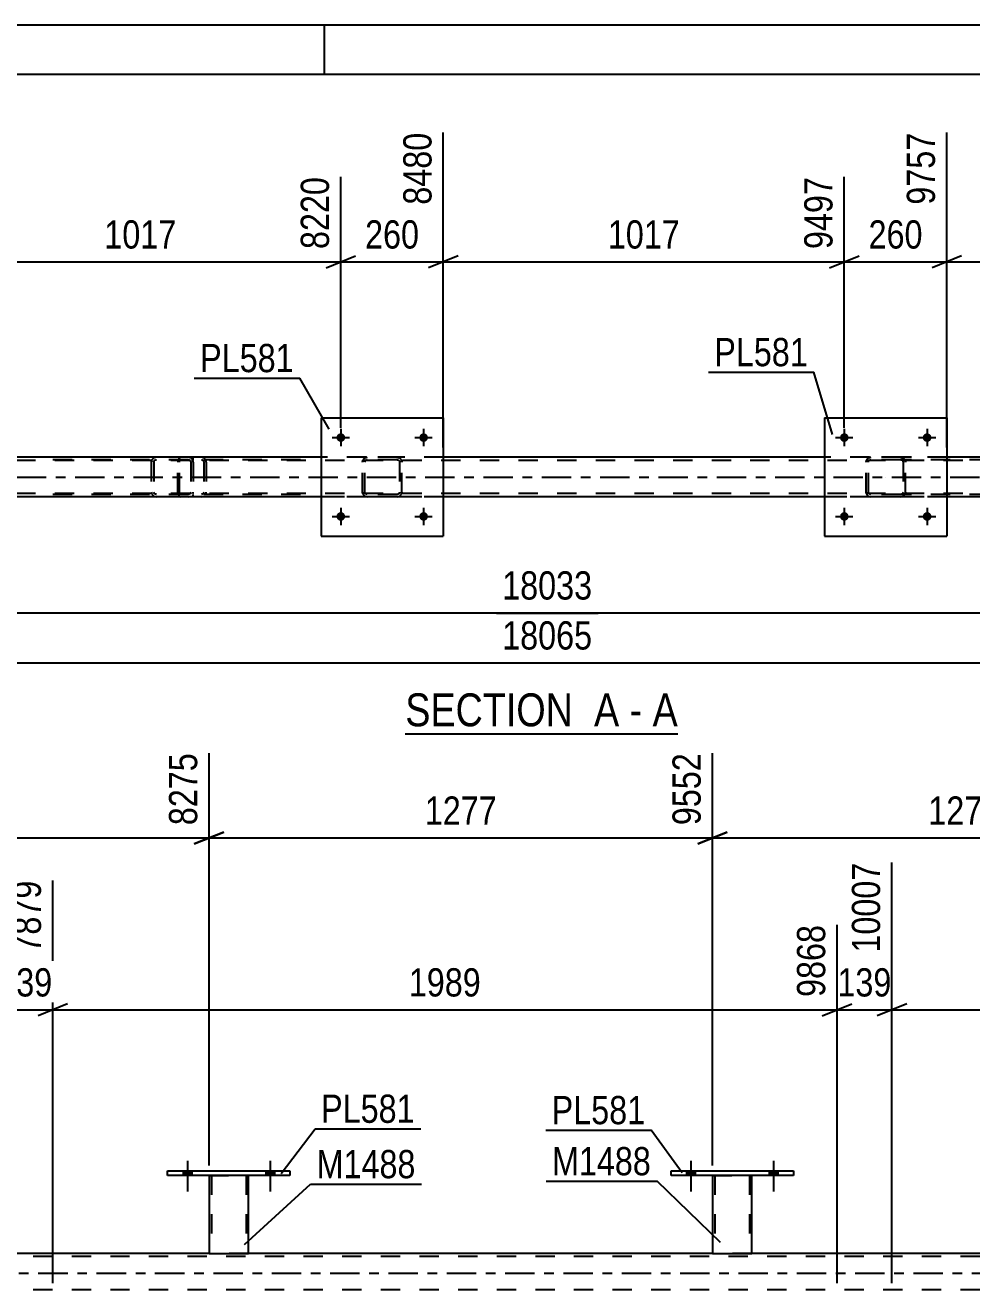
# Model space of a CAD drawing. Header units: millimetres. Extents: x 0 to 841, y 0 to 594.
# Drawn here: x 390.6 to 486.7, y 465.7 to 594 of the extents above; entities that cross this region are included whole.
import ezdxf

# ---------------------------------------------------------------- set-up
doc = ezdxf.new("R2010")
doc.units = ezdxf.units.MM
doc.linetypes.add('DXK_LINE_DOT2', pattern=[3.9198, 1.9599, -1.9599])
doc.linetypes.add('DXK_LINE_DOT3', pattern=[5.9187, 2.979, -0.9799, 0.9799, -0.9799])
doc.styles.add('Arial Narrow', font='ARIALN.TTF', dxfattribs={"height": 0.2})

# ---------------------------------------------------------------- blocks, each defined once
blk = doc.blocks.new('Unknown-814521622-1135')
at = {"color": 5, "linetype": 'Continuous'}
for p, q in [((841, 594), (0, 594)), ((421, 589), (421, 594)), ((836, 589), (5, 589))]:
    blk.add_line(p, q, dxfattribs=at)
blk = doc.blocks.new('Unknown-814521622-11 - 4986')
at = {"color": 6, "linetype": 'Continuous'}
blk.add_line((429.19, 522.13), (456.83, 522.13), dxfattribs=at)
at = {"color": 0, "linetype": 'Continuous'}
for points in [[(447.29, 522.88), (447.29, 526.38), (429.19, 526.38), (429.19, 522.88)], [(450.9, 522.88), (450.9, 526.38), (448.34, 526.38), (448.34, 522.88)], [(453.23, 522.88), (453.23, 526.38), (451.95, 526.38), (451.95, 522.88)], [(456.83, 522.88), (456.83, 526.38), (454.28, 526.38), (454.28, 522.88)]]:
    blk.add_wipeout(points, dxfattribs=at)
at = {"color": 7, "linetype": 'Continuous', "style": 'Arial Narrow'}
for s, p in [('SECTION ', (429.19, 522.88)), ('A', (448.34, 522.88)), ('A', (454.28, 522.88)), ('-', (451.95, 522.88))]:
    blk.add_text(s, height=3.34, dxfattribs=at).set_placement(p)
blk = doc.blocks.new('Part-814521622-5059 - 4986')
at = {"color": 7, "linetype": 'DXK_LINE_DOT2'}
for p, q in [((406.15, 549.87), (406.13, 549.69)), ((406.13, 546.65), (406.13, 549.69)), ((406.21, 550.03), (406.15, 549.87)), ((406.3, 550.13), (406.21, 550.03)), ((406.27, 549.69), (406.28, 549.78)), ((406.27, 546.65), (406.27, 549.69)), ((406.28, 549.78), (406.31, 549.86)), ((406.4, 550.17), (406.3, 550.13)), ((406.31, 549.86), (406.35, 549.91)), ((406.35, 549.91), (406.4, 549.93)), ((418.56, 550.17), (406.4, 550.17)), ((418.56, 549.93), (406.4, 549.93)), ((407.68, 549.93), (407.68, 550.17)), ((408.69, 550.13), (408.5, 550.17)), ((408.5, 549.93), (408.59, 549.91)), ((408.59, 549.91), (408.67, 549.86)), ((408.67, 549.86), (408.73, 549.78)), ((408.73, 549.78), (408.75, 549.69)), ((408.75, 549.69), (408.75, 546.65)), ((408.98, 549.77), (408.96, 549.87)), ((409, 549.69), (408.98, 549.77)), ((409, 549.69), (409, 546.65)), ((406.13, 546.65), (406.15, 546.46)), ((406.28, 546.55), (406.27, 546.65)), ((406.31, 546.48), (406.28, 546.55)), ((406.35, 546.42), (406.31, 546.48)), ((408.67, 546.48), (408.59, 546.42)), ((408.73, 546.55), (408.67, 546.48)), ((408.75, 546.65), (408.73, 546.55)), ((408.96, 546.46), (408.98, 546.56)), ((408.98, 546.56), (409, 546.65)), ((406.15, 546.46), (406.21, 546.31)), ((406.21, 546.31), (406.3, 546.2)), ((406.3, 546.2), (406.4, 546.17)), ((406.4, 546.41), (406.35, 546.42)), ((418.56, 546.41), (406.4, 546.41)), ((418.56, 546.17), (406.4, 546.17)), ((407.68, 546.17), (407.68, 546.41)), ((408.59, 546.42), (408.5, 546.41)), ((408.5, 546.17), (408.69, 546.2))]:
    blk.add_line(p, q, dxfattribs=at)
blk.add_arc((408.51, 549.67), 0.492, 23.8494, 68.8059, dxfattribs=at)
blk = doc.blocks.new('Part-814521622-5015 - 4986')
at = {"color": 7, "linetype": 'DXK_LINE_DOT2'}
for p, q in [((756.22, 549.85), (93.84, 549.85)), ((433.05, 550.17), (420.65, 550.17)), ((484.13, 550.17), (471.73, 550.17)), ((756.22, 546.49), (93.84, 546.49)), ((756.22, 546.17), (114.17, 546.17)), ((433.05, 546.17), (420.65, 546.17)), ((484.13, 546.17), (471.73, 546.17))]:
    blk.add_line(p, q, dxfattribs=at)
at = {"color": 2, "linetype": 'Continuous'}
for p, q in [((420.65, 550.17), (381.97, 550.17)), ((471.73, 550.17), (433.05, 550.17)), ((522.81, 550.17), (484.13, 550.17)), ((420.65, 546.17), (381.97, 546.17)), ((471.73, 546.17), (433.05, 546.17)), ((522.81, 546.17), (484.13, 546.17))]:
    blk.add_line(p, q, dxfattribs=at)
at = {"color": 7, "linetype": 'DXK_LINE_DOT3'}
blk.add_line((93.84, 548.17), (756.22, 548.17), dxfattribs=at)
blk = doc.blocks.new('Part-814521622-5098 - 4986')
at = {"color": 7, "linetype": 'DXK_LINE_DOT2'}
for p, q in [((492.3, 550.17), (477.32, 550.17)), ((492.3, 549.93), (477.32, 549.93)), ((488.58, 549.77), (488.56, 549.69)), ((488.56, 549.69), (488.56, 546.65)), ((488.6, 549.87), (488.58, 549.77)), ((488.81, 549.69), (488.83, 549.78)), ((488.81, 549.69), (488.81, 546.65)), ((488.83, 549.78), (488.89, 549.86)), ((489.07, 550.17), (488.87, 550.13)), ((488.89, 549.86), (488.97, 549.91)), ((488.97, 549.91), (489.07, 549.93)), ((492.5, 550.13), (492.3, 550.17)), ((492.3, 549.93), (492.4, 549.91)), ((492.4, 549.91), (492.49, 549.86)), ((492.49, 549.86), (492.54, 549.78)), ((492.54, 549.78), (492.56, 549.69)), ((492.56, 549.69), (492.56, 546.65)), ((492.8, 549.77), (492.78, 549.87)), ((492.82, 549.69), (492.8, 549.77)), ((492.82, 549.69), (492.82, 546.65)), ((488.56, 546.65), (488.58, 546.56)), ((488.58, 546.56), (488.6, 546.46)), ((488.83, 546.55), (488.81, 546.65)), ((488.89, 546.48), (488.83, 546.55)), ((488.97, 546.42), (488.89, 546.48)), ((492.49, 546.48), (492.4, 546.42)), ((492.54, 546.55), (492.49, 546.48)), ((492.56, 546.65), (492.54, 546.55)), ((492.78, 546.46), (492.8, 546.56)), ((492.8, 546.56), (492.82, 546.65)), ((492.3, 546.41), (477.32, 546.41)), ((492.3, 546.17), (477.32, 546.17)), ((488.87, 546.2), (489.07, 546.17)), ((489.07, 546.41), (488.97, 546.42)), ((492.4, 546.42), (492.3, 546.41)), ((492.3, 546.17), (492.5, 546.2))]:
    blk.add_line(p, q, dxfattribs=at)
for centre, start, end in [((489.05, 549.67), 110.7583, 155.68), ((492.32, 549.67), 24.32, 69.2417), ((489.05, 546.67), 204.32, 249.2417)]:
    blk.add_arc(centre, 0.496, start, end, dxfattribs=at)
blk = doc.blocks.new('Part-814521622-5099 - 4986')
at = {"color": 7, "linetype": 'DXK_LINE_DOT2'}
for p, q in [((407.17, 550.17), (392.18, 550.17)), ((407.17, 549.93), (392.18, 549.93)), ((403.44, 549.77), (403.42, 549.69)), ((403.42, 549.69), (403.42, 546.65)), ((403.46, 549.87), (403.44, 549.77)), ((403.68, 549.69), (403.7, 549.78)), ((403.68, 549.69), (403.68, 546.65)), ((403.7, 549.78), (403.75, 549.86)), ((403.94, 550.17), (403.74, 550.13)), ((403.75, 549.86), (403.84, 549.91)), ((403.84, 549.91), (403.94, 549.93)), ((407.37, 550.13), (407.17, 550.17)), ((407.17, 549.93), (407.27, 549.91)), ((407.27, 549.91), (407.35, 549.86)), ((407.35, 549.86), (407.41, 549.78)), ((407.41, 549.78), (407.43, 549.69)), ((407.43, 549.69), (407.43, 546.65)), ((407.66, 549.77), (407.64, 549.87)), ((407.68, 549.69), (407.66, 549.77)), ((407.68, 549.69), (407.68, 546.65)), ((403.42, 546.65), (403.44, 546.56)), ((403.44, 546.56), (403.46, 546.46)), ((403.7, 546.55), (403.68, 546.65)), ((403.75, 546.48), (403.7, 546.55)), ((403.84, 546.42), (403.75, 546.48)), ((407.35, 546.48), (407.27, 546.42)), ((407.41, 546.55), (407.35, 546.48)), ((407.43, 546.65), (407.41, 546.55)), ((407.64, 546.46), (407.66, 546.56)), ((407.66, 546.56), (407.68, 546.65)), ((407.17, 546.41), (392.18, 546.41)), ((407.17, 546.17), (392.18, 546.17)), ((403.74, 546.2), (403.94, 546.17)), ((403.94, 546.41), (403.84, 546.42)), ((407.27, 546.42), (407.17, 546.41)), ((407.17, 546.17), (407.37, 546.2))]:
    blk.add_line(p, q, dxfattribs=at)
for centre, start, end in [((403.92, 549.67), 110.7583, 155.68), ((407.19, 549.67), 24.32, 69.2417), ((403.92, 546.67), 204.32, 249.2417)]:
    blk.add_arc(centre, 0.496, start, end, dxfattribs=at)
blk = doc.blocks.new('Part-814521622-5177 - 4986')
at = {"color": 2, "linetype": 'Continuous'}
for p, q in [((471.73, 554.17), (471.73, 542.17)), ((471.73, 554.17), (484.13, 554.17)), ((484.13, 554.17), (484.13, 542.17)), ((471.73, 542.17), (484.13, 542.17))]:
    blk.add_line(p, q, dxfattribs=at)
blk = doc.blocks.new('Part-814521622-5178 - 4986')
at = {"color": 7, "linetype": 'DXK_LINE_DOT2'}
for p, q in [((475.93, 549.69), (475.97, 549.87)), ((475.97, 549.87), (475.93, 549.69)), ((475.93, 546.65), (475.93, 549.69)), ((476.17, 549.69), (476.19, 549.78)), ((476.17, 546.65), (476.17, 549.69)), ((476.19, 549.78), (476.24, 549.86)), ((476.23, 550.13), (476.41, 550.17)), ((476.41, 550.17), (476.23, 550.13)), ((476.24, 549.86), (476.32, 549.91)), ((476.32, 549.91), (476.41, 549.93)), ((479.45, 550.17), (476.41, 550.17)), ((479.45, 549.93), (476.41, 549.93)), ((479.45, 550.17), (479.64, 550.13)), ((479.64, 550.13), (479.45, 550.17)), ((479.45, 549.93), (479.55, 549.91)), ((479.55, 549.91), (479.62, 549.86)), ((479.62, 549.86), (479.68, 549.78)), ((479.68, 549.78), (479.69, 549.69)), ((479.69, 549.69), (479.69, 546.65)), ((479.9, 549.87), (479.93, 549.69)), ((479.93, 549.69), (479.9, 549.87)), ((479.93, 546.65), (479.93, 549.69)), ((475.97, 546.46), (475.93, 546.65)), ((475.93, 546.65), (475.97, 546.46)), ((476.19, 546.55), (476.17, 546.65)), ((476.24, 546.48), (476.19, 546.55)), ((476.32, 546.42), (476.24, 546.48)), ((479.62, 546.48), (479.55, 546.42)), ((479.68, 546.55), (479.62, 546.48)), ((479.69, 546.65), (479.68, 546.55)), ((479.93, 546.65), (479.9, 546.46)), ((479.9, 546.46), (479.93, 546.65)), ((476.41, 546.17), (476.23, 546.2)), ((476.23, 546.2), (476.41, 546.17)), ((476.41, 546.41), (476.32, 546.42)), ((479.45, 546.41), (476.41, 546.41)), ((479.45, 546.17), (476.41, 546.17)), ((479.55, 546.42), (479.45, 546.41)), ((479.64, 546.2), (479.45, 546.17)), ((479.45, 546.17), (479.64, 546.2))]:
    blk.add_line(p, q, dxfattribs=at)
at = {"color": 7, "linetype": 'DXK_LINE_DOT3'}
blk.add_line((477.93, 548.17), (477.93, 548.17), dxfattribs=at)
at = {"color": 7, "linetype": 'DXK_LINE_DOT2'}
for centre, start, end in [((476.41, 549.69), 112.5, 157.5), ((476.41, 549.69), 112.5, 157.5), ((479.45, 549.69), 22.5, 67.5), ((479.45, 549.69), 22.5, 67.5), ((476.41, 546.65), 202.5, 247.5), ((476.41, 546.65), 202.5, 247.5), ((479.45, 546.65), 292.5, 337.5), ((479.45, 546.65), 292.5, 337.5)]:
    blk.add_arc(centre, 0.48, start, end, dxfattribs=at)
blk = doc.blocks.new('Part-814521622-5183 - 4986')
at = {"color": 2, "linetype": 'Continuous'}
for p, q in [((420.65, 554.17), (420.65, 542.17)), ((420.65, 554.17), (433.05, 554.17)), ((433.05, 554.17), (433.05, 542.17)), ((420.65, 542.17), (433.05, 542.17))]:
    blk.add_line(p, q, dxfattribs=at)
blk = doc.blocks.new('Part-814521622-5184 - 4986')
at = {"color": 7, "linetype": 'DXK_LINE_DOT2'}
for p, q in [((424.85, 549.69), (424.89, 549.87)), ((424.89, 549.87), (424.85, 549.69)), ((424.85, 546.65), (424.85, 549.69)), ((425.09, 549.69), (425.11, 549.78)), ((425.09, 546.65), (425.09, 549.69)), ((425.11, 549.78), (425.16, 549.86)), ((425.15, 550.13), (425.33, 550.17)), ((425.33, 550.17), (425.15, 550.13)), ((425.16, 549.86), (425.24, 549.91)), ((425.24, 549.91), (425.33, 549.93)), ((428.37, 550.17), (425.33, 550.17)), ((428.37, 549.93), (425.33, 549.93)), ((428.37, 550.17), (428.56, 550.13)), ((428.56, 550.13), (428.37, 550.17)), ((428.37, 549.93), (428.47, 549.91)), ((428.47, 549.91), (428.54, 549.86)), ((428.54, 549.86), (428.6, 549.78)), ((428.6, 549.78), (428.61, 549.69)), ((428.61, 549.69), (428.61, 546.65)), ((428.82, 549.87), (428.85, 549.69)), ((428.85, 549.69), (428.82, 549.87)), ((428.85, 546.65), (428.85, 549.69)), ((424.89, 546.46), (424.85, 546.65)), ((424.85, 546.65), (424.89, 546.46)), ((425.11, 546.55), (425.09, 546.65)), ((425.16, 546.48), (425.11, 546.55)), ((425.24, 546.42), (425.16, 546.48)), ((428.54, 546.48), (428.47, 546.42)), ((428.6, 546.55), (428.54, 546.48)), ((428.61, 546.65), (428.6, 546.55)), ((428.85, 546.65), (428.82, 546.46)), ((428.82, 546.46), (428.85, 546.65)), ((425.33, 546.17), (425.15, 546.2)), ((425.15, 546.2), (425.33, 546.17)), ((425.33, 546.41), (425.24, 546.42)), ((428.37, 546.41), (425.33, 546.41)), ((428.37, 546.17), (425.33, 546.17)), ((428.47, 546.42), (428.37, 546.41)), ((428.56, 546.2), (428.37, 546.17)), ((428.37, 546.17), (428.56, 546.2))]:
    blk.add_line(p, q, dxfattribs=at)
at = {"color": 7, "linetype": 'DXK_LINE_DOT3'}
blk.add_line((426.85, 548.17), (426.85, 548.17), dxfattribs=at)
at = {"color": 7, "linetype": 'DXK_LINE_DOT2'}
for centre, start, end in [((425.33, 549.69), 112.5, 157.5), ((425.33, 549.69), 112.5, 157.5), ((428.37, 549.69), 22.5, 67.5), ((428.37, 549.69), 22.5, 67.5), ((425.33, 546.65), 202.5, 247.5), ((425.33, 546.65), 202.5, 247.5), ((428.37, 546.65), 292.5, 337.5), ((428.37, 546.65), 292.5, 337.5)]:
    blk.add_arc(centre, 0.48, start, end, dxfattribs=at)
blk = doc.blocks.new('Bolt-814521622-5210 - 4986')
at = {"linetype": 'Continuous'}
for points in [[(474.17, 552.17, -1), (473.29, 552.17, -1)], [(482.57, 552.17, -1), (481.69, 552.17, -1)]]:
    blk.add_hatch(color=1, dxfattribs=at).paths.add_polyline_path(points)
at = {"color": 1, "linetype": 'Continuous'}
for p, q in [((473.73, 553.05), (473.73, 551.29)), ((482.13, 553.05), (482.13, 551.29)), ((472.85, 552.17), (474.61, 552.17)), ((481.25, 552.17), (483.01, 552.17))]:
    blk.add_line(p, q, dxfattribs=at)
blk = doc.blocks.new('Bolt-814521622-5211 - 4986')
at = {"linetype": 'Continuous'}
for points in [[(474.17, 544.17, -1), (473.29, 544.17, -1)], [(482.57, 544.17, -1), (481.69, 544.17, -1)]]:
    blk.add_hatch(color=1, dxfattribs=at).paths.add_polyline_path(points)
at = {"color": 1, "linetype": 'Continuous'}
for p, q in [((472.85, 544.17), (474.61, 544.17)), ((473.73, 545.05), (473.73, 543.29)), ((481.25, 544.17), (483.01, 544.17)), ((482.13, 545.05), (482.13, 543.29))]:
    blk.add_line(p, q, dxfattribs=at)
blk = doc.blocks.new('Bolt-814521622-5212 - 4986')
at = {"linetype": 'Continuous'}
for points in [[(423.09, 552.17, -1), (422.21, 552.17, -1)], [(431.49, 552.17, -1), (430.61, 552.17, -1)]]:
    blk.add_hatch(color=1, dxfattribs=at).paths.add_polyline_path(points)
at = {"color": 1, "linetype": 'Continuous'}
for p, q in [((422.65, 553.05), (422.65, 551.29)), ((431.05, 553.05), (431.05, 551.29)), ((421.77, 552.17), (423.53, 552.17)), ((430.17, 552.17), (431.93, 552.17))]:
    blk.add_line(p, q, dxfattribs=at)
blk = doc.blocks.new('Bolt-814521622-5213 - 4986')
at = {"linetype": 'Continuous'}
for points in [[(423.09, 544.17, -1), (422.21, 544.17, -1)], [(431.49, 544.17, -1), (430.61, 544.17, -1)]]:
    blk.add_hatch(color=1, dxfattribs=at).paths.add_polyline_path(points)
at = {"color": 1, "linetype": 'Continuous'}
for p, q in [((421.77, 544.17), (423.53, 544.17)), ((422.65, 545.05), (422.65, 543.29)), ((430.17, 544.17), (431.93, 544.17)), ((431.05, 545.05), (431.05, 543.29))]:
    blk.add_line(p, q, dxfattribs=at)
blk = doc.blocks.new('Bolt-814521622-3294 - 3269')
at = {"linetype": 'Continuous'}
for points in [[(457.72, 477.31), (458.6, 477.31), (458.6, 477.79), (457.72, 477.79)], [(466.12, 477.31), (467, 477.31), (467, 477.79), (466.12, 477.79)]]:
    blk.add_hatch(color=1, dxfattribs=at).paths.add_polyline_path(points)
at = {"color": 1, "linetype": 'Continuous'}
for p, q in [((458.16, 478.79), (458.16, 475.67)), ((466.56, 478.79), (466.56, 475.67)), ((457.72, 477.79), (457.72, 477.31)), ((458.6, 477.79), (458.6, 477.31)), ((466.12, 477.79), (466.12, 477.31)), ((467, 477.79), (467, 477.31))]:
    blk.add_line(p, q, dxfattribs=at)
blk = doc.blocks.new('Bolt-814521622-3295 - 3269')
at = {"linetype": 'Continuous'}
for points in [[(457.72, 477.31), (458.6, 477.31), (458.6, 477.79), (457.72, 477.79)], [(466.12, 477.31), (467, 477.31), (467, 477.79), (466.12, 477.79)]]:
    blk.add_hatch(color=1, dxfattribs=at).paths.add_polyline_path(points)
at = {"color": 1, "linetype": 'Continuous'}
for p, q in [((458.16, 478.79), (458.16, 475.67)), ((466.56, 478.79), (466.56, 475.67)), ((457.72, 477.79), (457.72, 477.31)), ((458.6, 477.79), (458.6, 477.31)), ((466.12, 477.79), (466.12, 477.31)), ((467, 477.79), (467, 477.31))]:
    blk.add_line(p, q, dxfattribs=at)
blk = doc.blocks.new('Bolt-814521622-3296 - 3269')
at = {"linetype": 'Continuous'}
for points in [[(406.64, 477.31), (407.52, 477.31), (407.52, 477.79), (406.64, 477.79)], [(415.04, 477.31), (415.92, 477.31), (415.92, 477.79), (415.04, 477.79)]]:
    blk.add_hatch(color=1, dxfattribs=at).paths.add_polyline_path(points)
at = {"color": 1, "linetype": 'Continuous'}
for p, q in [((407.08, 478.79), (407.08, 475.67)), ((415.48, 478.79), (415.48, 475.67)), ((406.64, 477.79), (406.64, 477.31)), ((407.52, 477.79), (407.52, 477.31)), ((415.04, 477.79), (415.04, 477.31)), ((415.92, 477.79), (415.92, 477.31))]:
    blk.add_line(p, q, dxfattribs=at)
blk = doc.blocks.new('Bolt-814521622-3297 - 3269')
at = {"linetype": 'Continuous'}
for points in [[(406.64, 477.31), (407.52, 477.31), (407.52, 477.79), (406.64, 477.79)], [(415.04, 477.31), (415.92, 477.31), (415.92, 477.79), (415.04, 477.79)]]:
    blk.add_hatch(color=1, dxfattribs=at).paths.add_polyline_path(points)
at = {"color": 1, "linetype": 'Continuous'}
for p, q in [((407.08, 478.79), (407.08, 475.67)), ((415.48, 478.79), (415.48, 475.67)), ((406.64, 477.79), (406.64, 477.31)), ((407.52, 477.79), (407.52, 477.31)), ((415.04, 477.79), (415.04, 477.31)), ((415.92, 477.79), (415.92, 477.31))]:
    blk.add_line(p, q, dxfattribs=at)
blk = doc.blocks.new('Part-814521622-3449 - 3269')
at = {"color": 2, "linetype": 'Continuous'}
for p, q in [((456.16, 477.79), (468.56, 477.79)), ((456.16, 477.31), (456.16, 477.79)), ((468.56, 477.31), (456.16, 477.31)), ((468.56, 477.79), (468.56, 477.31))]:
    blk.add_line(p, q, dxfattribs=at)
blk = doc.blocks.new('Part-814521622-3454 - 3269')
at = {"color": 2, "linetype": 'Continuous'}
for p, q in [((460.36, 477.31), (460.36, 469.4)), ((464.36, 469.4), (464.36, 477.31)), ((460.36, 469.4), (464.36, 469.4))]:
    blk.add_line(p, q, dxfattribs=at)
at = {"color": 7, "linetype": 'DXK_LINE_DOT2'}
for p, q in [((460.36, 477.31), (464.36, 477.31)), ((460.36, 477.31), (460.36, 477.31)), ((460.36, 477.31), (460.36, 477.31)), ((460.6, 477.31), (460.6, 469.4)), ((464.12, 477.31), (464.12, 469.4)), ((464.36, 477.31), (464.36, 477.31)), ((464.36, 477.31), (464.36, 477.31)), ((464.07, 469.4), (464.1, 469.4)), ((464.07, 469.4), (464.1, 469.4)), ((464.1, 469.4), (464.12, 469.4)), ((464.1, 469.4), (464.12, 469.4))]:
    blk.add_line(p, q, dxfattribs=at)
blk = doc.blocks.new('Part-814521622-3459 - 3269')
at = {"color": 2, "linetype": 'Continuous'}
for p, q in [((405.08, 477.79), (417.48, 477.79)), ((405.08, 477.31), (405.08, 477.79)), ((417.48, 477.31), (405.08, 477.31)), ((417.48, 477.79), (417.48, 477.31))]:
    blk.add_line(p, q, dxfattribs=at)
blk = doc.blocks.new('Part-814521622-3464 - 3269')
at = {"color": 2, "linetype": 'Continuous'}
for p, q in [((409.28, 477.31), (409.28, 469.4)), ((413.28, 469.4), (413.28, 477.31)), ((409.28, 469.4), (413.28, 469.4))]:
    blk.add_line(p, q, dxfattribs=at)
at = {"color": 7, "linetype": 'DXK_LINE_DOT2'}
for p, q in [((409.28, 477.31), (413.28, 477.31)), ((409.28, 477.31), (409.28, 477.31)), ((409.28, 477.31), (409.28, 477.31)), ((409.52, 477.31), (409.52, 469.4)), ((413.04, 477.31), (413.04, 469.4)), ((413.28, 477.31), (413.28, 477.31)), ((413.28, 477.31), (413.28, 477.31)), ((412.99, 469.4), (413.02, 469.4)), ((412.99, 469.4), (413.02, 469.4)), ((413.02, 469.4), (413.04, 469.4)), ((413.02, 469.4), (413.04, 469.4))]:
    blk.add_line(p, q, dxfattribs=at)
blk = doc.blocks.new('Part-814521622-3675 - 3269')
at = {"color": 7, "linetype": 'DXK_LINE_DOT2'}
for p, q in [((742.25, 469.08), (78.27, 469.08)), ((413.28, 469.4), (409.28, 469.4)), ((464.36, 469.4), (460.36, 469.4)), ((742.25, 465.72), (78.27, 465.72))]:
    blk.add_line(p, q, dxfattribs=at)
at = {"color": 2, "linetype": 'Continuous'}
for p, q in [((409.28, 469.4), (362.2, 469.4)), ((460.36, 469.4), (413.28, 469.4)), ((511.44, 469.4), (464.36, 469.4))]:
    blk.add_line(p, q, dxfattribs=at)
at = {"color": 7, "linetype": 'DXK_LINE_DOT3'}
blk.add_line((78.27, 467.4), (742.25, 467.4), dxfattribs=at)
blk = doc.blocks.new('StraightDimension-814521622-5607 - 4986')
at = {"color": 7, "linetype": 'Continuous'}
for p, q in [((484.13, 551.17), (484.13, 583.11)), ((524.81, 553.17), (524.81, 580.44)), ((485.63, 570.6), (482.63, 569.4)), ((484.13, 570), (524.81, 570)), ((523.31, 569.4), (526.31, 570.6))]:
    blk.add_line(p, q, dxfattribs=at)
at = {"color": 0}
blk.add_wipeout([(508.73, 570.75), (508.73, 574.95), (500.22, 574.95), (500.22, 570.75)], dxfattribs=at)
at = {"color": 3, "style": 'Arial Narrow'}
blk.add_text('1017', height=2.863, dxfattribs=at).set_placement((500.82, 571.35))
at = {"color": 0, "linetype": 'Continuous'}
blk.add_wipeout([(524.21, 581.04), (520.01, 581.04), (520.01, 570.7), (524.21, 570.7)], dxfattribs=at)
at = {"color": 3, "linetype": 'Continuous', "style": 'Arial Narrow'}
blk.add_text('10774', height=2.863, rotation=90.0002, dxfattribs=at).set_placement((523.61, 571.3))
blk = doc.blocks.new('StraightDimension-814521622-5567 - 4986')
at = {"color": 7, "linetype": 'Continuous'}
for p, q in [((433.05, 551.17), (433.05, 583.11)), ((473.73, 553.17), (473.73, 578.61)), ((434.55, 570.6), (431.55, 569.4)), ((433.05, 570), (473.73, 570)), ((472.23, 569.4), (475.23, 570.6))]:
    blk.add_line(p, q, dxfattribs=at)
at = {"color": 0}
blk.add_wipeout([(457.65, 570.75), (457.65, 574.95), (449.14, 574.95), (449.14, 570.75)], dxfattribs=at)
at = {"color": 3, "style": 'Arial Narrow'}
blk.add_text('1017', height=2.863, dxfattribs=at).set_placement((449.74, 571.35))
at = {"color": 0, "linetype": 'Continuous'}
blk.add_wipeout([(473.13, 579.21), (468.93, 579.21), (468.93, 570.7), (473.13, 570.7)], dxfattribs=at)
at = {"color": 3, "linetype": 'Continuous', "style": 'Arial Narrow'}
blk.add_text('9497', height=2.863, rotation=90.0002, dxfattribs=at).set_placement((472.53, 571.3))
blk = doc.blocks.new('StraightDimension-814521622-5547 - 4986')
at = {"color": 7, "linetype": 'Continuous'}
for p, q in [((433.05, 551.17), (433.05, 583.11)), ((422.65, 553.17), (422.65, 578.61)), ((421.15, 569.4), (424.15, 570.6)), ((422.65, 570), (433.05, 570)), ((434.55, 570.6), (431.55, 569.4))]:
    blk.add_line(p, q, dxfattribs=at)
at = {"color": 0}
blk.add_wipeout([(431.2, 570.75), (431.2, 574.95), (424.51, 574.95), (424.51, 570.75)], dxfattribs=at)
at = {"color": 3, "style": 'Arial Narrow'}
blk.add_text('260', height=2.863, dxfattribs=at).set_placement((425.11, 571.35))
at = {"color": 0, "linetype": 'Continuous'}
blk.add_wipeout([(432.45, 583.71), (428.25, 583.71), (428.25, 575.2), (432.45, 575.2)], dxfattribs=at)
at = {"color": 3, "linetype": 'Continuous', "style": 'Arial Narrow'}
blk.add_text('8480', height=2.863, rotation=90.0002, dxfattribs=at).set_placement((431.85, 575.8))
blk = doc.blocks.new('StraightDimension-814521622-5855 - 4986')
at = {"color": 7, "linetype": 'Continuous'}
blk.add_line((93.2, 529.32), (793.98, 529.32), dxfattribs=at)
at = {"color": 0}
blk.add_wipeout([(448.76, 530.07), (448.76, 534.27), (438.42, 534.27), (438.42, 530.07)], dxfattribs=at)
at = {"color": 3, "style": 'Arial Narrow'}
blk.add_text('18065', height=2.863, dxfattribs=at).set_placement((439.02, 530.67))
blk = doc.blocks.new('StraightDimension-814521622-5287 - 4986')
at = {"color": 7, "linetype": 'Continuous'}
blk.add_line((93.84, 534.39), (793.34, 534.39), dxfattribs=at)
at = {"color": 0}
blk.add_wipeout([(448.76, 535.14), (448.76, 539.34), (438.42, 539.34), (438.42, 535.14)], dxfattribs=at)
at = {"color": 3, "style": 'Arial Narrow'}
blk.add_text('18033', height=2.863, dxfattribs=at).set_placement((439.02, 535.74))
blk = doc.blocks.new('StraightDimension-814521622-5527 - 4986')
at = {"color": 7, "linetype": 'Continuous'}
for p, q in [((381.97, 551.17), (381.97, 583.11)), ((422.65, 553.17), (422.65, 578.61)), ((383.47, 570.6), (380.47, 569.4)), ((381.97, 570), (422.65, 570)), ((421.15, 569.4), (424.15, 570.6))]:
    blk.add_line(p, q, dxfattribs=at)
at = {"color": 0}
blk.add_wipeout([(406.57, 570.75), (406.57, 574.95), (398.06, 574.95), (398.06, 570.75)], dxfattribs=at)
at = {"color": 3, "style": 'Arial Narrow'}
blk.add_text('1017', height=2.863, dxfattribs=at).set_placement((398.66, 571.35))
at = {"color": 0, "linetype": 'Continuous'}
blk.add_wipeout([(422.05, 579.21), (417.85, 579.21), (417.85, 570.7), (422.05, 570.7)], dxfattribs=at)
at = {"color": 3, "linetype": 'Continuous', "style": 'Arial Narrow'}
blk.add_text('8220', height=2.863, rotation=90.0002, dxfattribs=at).set_placement((421.45, 571.3))
blk = doc.blocks.new('StraightDimension-814521622-5587 - 4986')
at = {"color": 7, "linetype": 'Continuous'}
for p, q in [((484.13, 551.17), (484.13, 583.11)), ((473.73, 553.17), (473.73, 578.61)), ((472.23, 569.4), (475.23, 570.6)), ((473.73, 570), (484.13, 570)), ((485.63, 570.6), (482.63, 569.4))]:
    blk.add_line(p, q, dxfattribs=at)
at = {"color": 0}
blk.add_wipeout([(482.28, 570.75), (482.28, 574.95), (475.59, 574.95), (475.59, 570.75)], dxfattribs=at)
at = {"color": 3, "style": 'Arial Narrow'}
blk.add_text('260', height=2.863, dxfattribs=at).set_placement((476.19, 571.35))
at = {"color": 0, "linetype": 'Continuous'}
blk.add_wipeout([(483.53, 583.71), (479.33, 583.71), (479.33, 575.2), (483.53, 575.2)], dxfattribs=at)
at = {"color": 3, "linetype": 'Continuous', "style": 'Arial Narrow'}
blk.add_text('9757', height=2.863, rotation=90.0002, dxfattribs=at).set_placement((482.93, 575.8))
blk = doc.blocks.new('StraightDimension-814521622-4716 - 3269')
at = {"color": 7, "linetype": 'Continuous'}
for p, q in [((478.56, 466.4), (478.56, 509.06)), ((472.99, 466.4), (472.99, 502.73)), ((471.49, 493.52), (474.49, 494.72)), ((472.99, 494.12), (478.56, 494.12)), ((480.06, 494.72), (477.06, 493.52))]:
    blk.add_line(p, q, dxfattribs=at)
at = {"color": 0}
blk.add_wipeout([(479.12, 494.87), (479.12, 499.07), (472.43, 499.07), (472.43, 494.87)], dxfattribs=at)
at = {"color": 3, "style": 'Arial Narrow'}
blk.add_text('139', height=2.863, dxfattribs=at).set_placement((473.03, 495.47))
at = {"color": 0, "linetype": 'Continuous'}
blk.add_wipeout([(477.96, 509.66), (473.76, 509.66), (473.76, 499.32), (477.96, 499.32)], dxfattribs=at)
at = {"color": 3, "linetype": 'Continuous', "style": 'Arial Narrow'}
blk.add_text('10007', height=2.863, rotation=90.0002, dxfattribs=at).set_placement((477.36, 499.92))
blk = doc.blocks.new('StraightDimension-814521622-4055 - 3269')
at = {"color": 7, "linetype": 'Continuous'}
for p, q in [((358.2, 478.31), (358.2, 520.16)), ((409.28, 478.31), (409.28, 520.16)), ((359.7, 512.15), (356.7, 510.95)), ((407.78, 510.95), (410.78, 512.15)), ((358.2, 511.55), (409.28, 511.55))]:
    blk.add_line(p, q, dxfattribs=at)
at = {"color": 0}
blk.add_wipeout([(388, 512.3), (388, 516.5), (379.49, 516.5), (379.49, 512.3)], dxfattribs=at)
at = {"color": 3, "style": 'Arial Narrow'}
blk.add_text('1277', height=2.863, dxfattribs=at).set_placement((380.09, 512.9))
at = {"color": 0, "linetype": 'Continuous'}
blk.add_wipeout([(408.68, 520.76), (404.48, 520.76), (404.48, 512.25), (408.68, 512.25)], dxfattribs=at)
at = {"color": 3, "linetype": 'Continuous', "style": 'Arial Narrow'}
blk.add_text('8275', height=2.863, rotation=90.0002, dxfattribs=at).set_placement((408.08, 512.85))
blk = doc.blocks.new('StraightDimension-814521622-4065 - 3269')
at = {"color": 7, "linetype": 'Continuous'}
for p, q in [((409.28, 478.31), (409.28, 520.16)), ((460.36, 478.31), (460.36, 520.16)), ((410.78, 512.15), (407.78, 510.95)), ((458.86, 510.95), (461.86, 512.15)), ((409.28, 511.55), (460.36, 511.55))]:
    blk.add_line(p, q, dxfattribs=at)
at = {"color": 0}
blk.add_wipeout([(439.08, 512.3), (439.08, 516.5), (430.57, 516.5), (430.57, 512.3)], dxfattribs=at)
at = {"color": 3, "style": 'Arial Narrow'}
blk.add_text('1277', height=2.863, dxfattribs=at).set_placement((431.17, 512.9))
at = {"color": 0, "linetype": 'Continuous'}
blk.add_wipeout([(459.76, 520.76), (455.56, 520.76), (455.56, 512.25), (459.76, 512.25)], dxfattribs=at)
at = {"color": 3, "linetype": 'Continuous', "style": 'Arial Narrow'}
blk.add_text('9552', height=2.863, rotation=90.0002, dxfattribs=at).set_placement((459.16, 512.85))
blk = doc.blocks.new('StraightDimension-814521622-4075 - 3269')
at = {"color": 7, "linetype": 'Continuous'}
for p, q in [((511.44, 478.31), (511.44, 521.99)), ((460.36, 478.31), (460.36, 520.16)), ((461.86, 512.15), (458.86, 510.95)), ((509.94, 510.95), (512.94, 512.15)), ((460.36, 511.55), (511.44, 511.55))]:
    blk.add_line(p, q, dxfattribs=at)
at = {"color": 0}
blk.add_wipeout([(490.16, 512.3), (490.16, 516.5), (481.65, 516.5), (481.65, 512.3)], dxfattribs=at)
at = {"color": 3, "style": 'Arial Narrow'}
blk.add_text('1277', height=2.863, dxfattribs=at).set_placement((482.25, 512.9))
at = {"color": 0, "linetype": 'Continuous'}
blk.add_wipeout([(510.84, 522.59), (506.64, 522.59), (506.64, 512.25), (510.84, 512.25)], dxfattribs=at)
at = {"color": 3, "linetype": 'Continuous', "style": 'Arial Narrow'}
blk.add_text('10829', height=2.863, rotation=90.0002, dxfattribs=at).set_placement((510.24, 512.85))
blk = doc.blocks.new('StraightDimension-814521622-4697 - 3269')
at = {"color": 7, "linetype": 'Continuous'}
for p, q in [((478.56, 466.4), (478.56, 509.06)), ((558.12, 466.4), (558.12, 504.56)), ((480.06, 494.72), (477.06, 493.52)), ((478.56, 494.12), (558.12, 494.12)), ((556.62, 493.52), (559.62, 494.72))]:
    blk.add_line(p, q, dxfattribs=at)
at = {"color": 0}
blk.add_wipeout([(522.6, 494.87), (522.6, 499.07), (514.08, 499.07), (514.08, 494.87)], dxfattribs=at)
at = {"color": 3, "style": 'Arial Narrow'}
blk.add_text('1989', height=2.863, dxfattribs=at).set_placement((514.68, 495.47))
at = {"color": 0, "linetype": 'Continuous'}
blk.add_wipeout([(557.52, 505.16), (553.32, 505.16), (553.32, 494.82), (557.52, 494.82)], dxfattribs=at)
at = {"color": 3, "linetype": 'Continuous', "style": 'Arial Narrow'}
blk.add_text('11996', height=2.863, rotation=90.0002, dxfattribs=at).set_placement((556.92, 495.42))
blk = doc.blocks.new('StraightDimension-814521622-4735 - 3269')
at = {"color": 7, "linetype": 'Continuous'}
for p, q in [((393.43, 466.4), (393.43, 507.23)), ((472.99, 466.4), (472.99, 502.73)), ((394.93, 494.72), (391.93, 493.52)), ((393.43, 494.12), (472.99, 494.12)), ((471.49, 493.52), (474.49, 494.72))]:
    blk.add_line(p, q, dxfattribs=at)
at = {"color": 0}
blk.add_wipeout([(437.46, 494.87), (437.46, 499.07), (428.95, 499.07), (428.95, 494.87)], dxfattribs=at)
at = {"color": 3, "style": 'Arial Narrow'}
blk.add_text('1989', height=2.863, dxfattribs=at).set_placement((429.55, 495.47))
at = {"color": 0, "linetype": 'Continuous'}
blk.add_wipeout([(472.39, 503.33), (468.19, 503.33), (468.19, 494.82), (472.39, 494.82)], dxfattribs=at)
at = {"color": 3, "linetype": 'Continuous', "style": 'Arial Narrow'}
blk.add_text('9868', height=2.863, rotation=90.0002, dxfattribs=at).set_placement((471.79, 495.42))
blk = doc.blocks.new('StraightDimension-814521622-4754 - 3269')
at = {"color": 7, "linetype": 'Continuous'}
for p, q in [((393.43, 466.4), (393.43, 507.23)), ((387.85, 466.4), (387.85, 502.73)), ((386.35, 493.52), (389.35, 494.72)), ((387.85, 494.12), (393.43, 494.12)), ((394.93, 494.72), (391.93, 493.52))]:
    blk.add_line(p, q, dxfattribs=at)
at = {"color": 0}
blk.add_wipeout([(393.98, 494.87), (393.98, 499.07), (387.3, 499.07), (387.3, 494.87)], dxfattribs=at)
at = {"color": 3, "style": 'Arial Narrow'}
blk.add_text('139', height=2.863, dxfattribs=at).set_placement((387.9, 495.47))
at = {"color": 0, "linetype": 'Continuous'}
blk.add_wipeout([(392.83, 507.83), (388.63, 507.83), (388.63, 499.32), (392.83, 499.32)], dxfattribs=at)
at = {"color": 3, "linetype": 'Continuous', "style": 'Arial Narrow'}
blk.add_text('7879', height=2.863, rotation=90.0002, dxfattribs=at).set_placement((392.23, 499.92))
blk = doc.blocks.new('Mark-814521622-5173 - 4986')
at = {"color": 0}
blk.add_wipeout([(470.05, 559.41), (470.05, 562.41), (460.54, 562.41), (460.54, 559.41)], dxfattribs=at)
blk.add_wipeout([(470.05, 559.41), (470.05, 562.41), (460.54, 562.41), (460.54, 559.41)], dxfattribs=at)
at = {"color": 30, "linetype": 'Continuous'}
for p in [(459.94, 558.81), (472.53, 552.49)]:
    blk.add_line(p, (470.65, 558.81), dxfattribs=at)
at = {"color": 3, "style": 'Arial Narrow'}
blk.add_text('PL581', height=2.863, dxfattribs=at).set_placement((460.54, 559.41))
blk = doc.blocks.new('Mark-814521622-5179 - 4986')
at = {"color": 0}
blk.add_wipeout([(417.88, 558.81), (417.88, 561.81), (408.38, 561.81), (408.38, 558.81)], dxfattribs=at)
blk.add_wipeout([(417.88, 558.81), (417.88, 561.81), (408.38, 561.81), (408.38, 558.81)], dxfattribs=at)
at = {"color": 30, "linetype": 'Continuous'}
for p in [(407.78, 558.21), (421.48, 553.02)]:
    blk.add_line(p, (418.48, 558.21), dxfattribs=at)
at = {"color": 3, "style": 'Arial Narrow'}
blk.add_text('PL581', height=2.863, dxfattribs=at).set_placement((408.38, 558.81))
blk = doc.blocks.new('Mark-814521622-3445 - 3269')
at = {"color": 0}
blk.add_wipeout([(453.55, 482.51), (453.55, 485.51), (444.04, 485.51), (444.04, 482.51)], dxfattribs=at)
blk.add_wipeout([(453.55, 482.51), (453.55, 485.51), (444.04, 485.51), (444.04, 482.51)], dxfattribs=at)
at = {"color": 30, "linetype": 'Continuous'}
for p in [(443.44, 481.91), (457.28, 477.58)]:
    blk.add_line(p, (454.15, 481.91), dxfattribs=at)
at = {"color": 3, "style": 'Arial Narrow'}
blk.add_text('PL581', height=2.863, dxfattribs=at).set_placement((444.04, 482.51))
blk = doc.blocks.new('Mark-814521622-3450 - 3269')
at = {"color": 0}
blk.add_wipeout([(454.13, 477.33), (454.13, 480.33), (444.07, 480.33), (444.07, 477.33)], dxfattribs=at)
blk.add_wipeout([(454.13, 477.33), (454.13, 480.33), (444.07, 480.33), (444.07, 477.33)], dxfattribs=at)
at = {"color": 30, "linetype": 'Continuous'}
for p in [(443.47, 476.73), (461.17, 470.52)]:
    blk.add_line(p, (454.73, 476.73), dxfattribs=at)
at = {"color": 3, "style": 'Arial Narrow'}
blk.add_text('M1488', height=2.863, dxfattribs=at).set_placement((444.07, 477.33))
blk = doc.blocks.new('Mark-814521622-3455 - 3269')
at = {"color": 0}
blk.add_wipeout([(430.16, 482.65), (430.16, 485.65), (420.65, 485.65), (420.65, 482.65)], dxfattribs=at)
blk.add_wipeout([(430.16, 482.65), (430.16, 485.65), (420.65, 485.65), (420.65, 482.65)], dxfattribs=at)
at = {"color": 30, "linetype": 'Continuous'}
for p, q in [((416.6, 477.5), (420.05, 482.05)), ((420.05, 482.05), (430.76, 482.05))]:
    blk.add_line(p, q, dxfattribs=at)
at = {"color": 3, "style": 'Arial Narrow'}
blk.add_text('PL581', height=2.863, dxfattribs=at).set_placement((420.65, 482.65))
blk = doc.blocks.new('Mark-814521622-3460 - 3269')
at = {"color": 0}
blk.add_wipeout([(430.24, 477.03), (430.24, 480.03), (420.19, 480.03), (420.19, 477.03)], dxfattribs=at)
blk.add_wipeout([(430.24, 477.03), (430.24, 480.03), (420.19, 480.03), (420.19, 477.03)], dxfattribs=at)
at = {"color": 30, "linetype": 'Continuous'}
for p, q in [((412.87, 470.3), (419.59, 476.43)), ((419.59, 476.43), (430.84, 476.43))]:
    blk.add_line(p, q, dxfattribs=at)
at = {"color": 3, "style": 'Arial Narrow'}
blk.add_text('M1488', height=2.863, dxfattribs=at).set_placement((420.19, 477.03))

msp = doc.modelspace()

# ---------------------------------------------------------------- block references
for name in ['Unknown-814521622-1135', 'Part-814521622-5183 - 4986', 'Bolt-814521622-5212 - 4986', 'Part-814521622-5177 - 4986', 'Bolt-814521622-5210 - 4986', 'Part-814521622-5015 - 4986', 'Part-814521622-5099 - 4986', 'Part-814521622-5059 - 4986', 'Part-814521622-5184 - 4986', 'Part-814521622-5178 - 4986', 'Part-814521622-5098 - 4986', 'Bolt-814521622-5213 - 4986', 'Bolt-814521622-5211 - 4986', 'Bolt-814521622-3296 - 3269', 'Bolt-814521622-3297 - 3269', 'Bolt-814521622-3294 - 3269', 'Bolt-814521622-3295 - 3269', 'Part-814521622-3459 - 3269', 'Part-814521622-3464 - 3269', 'Part-814521622-3449 - 3269', 'Part-814521622-3454 - 3269', 'Part-814521622-3675 - 3269']:
    msp.add_blockref(name, (0, 0))

# ---------------------------------------------------------------- next in the draw order: block references
for name in ['StraightDimension-814521622-5567 - 4986', 'StraightDimension-814521622-5607 - 4986', 'Unknown-814521622-11 - 4986', 'StraightDimension-814521622-4055 - 3269', 'StraightDimension-814521622-4716 - 3269']:
    msp.add_blockref(name, (0, 0))

# ---------------------------------------------------------------- next in the draw order: block references
for name in ['StraightDimension-814521622-5547 - 4986', 'StraightDimension-814521622-5587 - 4986', 'StraightDimension-814521622-5855 - 4986', 'StraightDimension-814521622-4065 - 3269']:
    msp.add_blockref(name, (0, 0))

# ---------------------------------------------------------------- next in the draw order: block references
for name in ['StraightDimension-814521622-5527 - 4986', 'Mark-814521622-5173 - 4986', 'StraightDimension-814521622-5287 - 4986', 'StraightDimension-814521622-4075 - 3269']:
    msp.add_blockref(name, (0, 0))

# ---------------------------------------------------------------- next in the draw order: block references
for name in ['Mark-814521622-5179 - 4986', 'StraightDimension-814521622-4697 - 3269', 'StraightDimension-814521622-4735 - 3269']:
    msp.add_blockref(name, (0, 0))

# ---------------------------------------------------------------- next in the draw order: block references
for name in ['StraightDimension-814521622-4754 - 3269', 'Mark-814521622-3455 - 3269', 'Mark-814521622-3445 - 3269']:
    msp.add_blockref(name, (0, 0))

# ---------------------------------------------------------------- next in the draw order: block references
for name in ['Mark-814521622-3460 - 3269', 'Mark-814521622-3450 - 3269']:
    msp.add_blockref(name, (0, 0))

doc.saveas('drawing.dxf')
